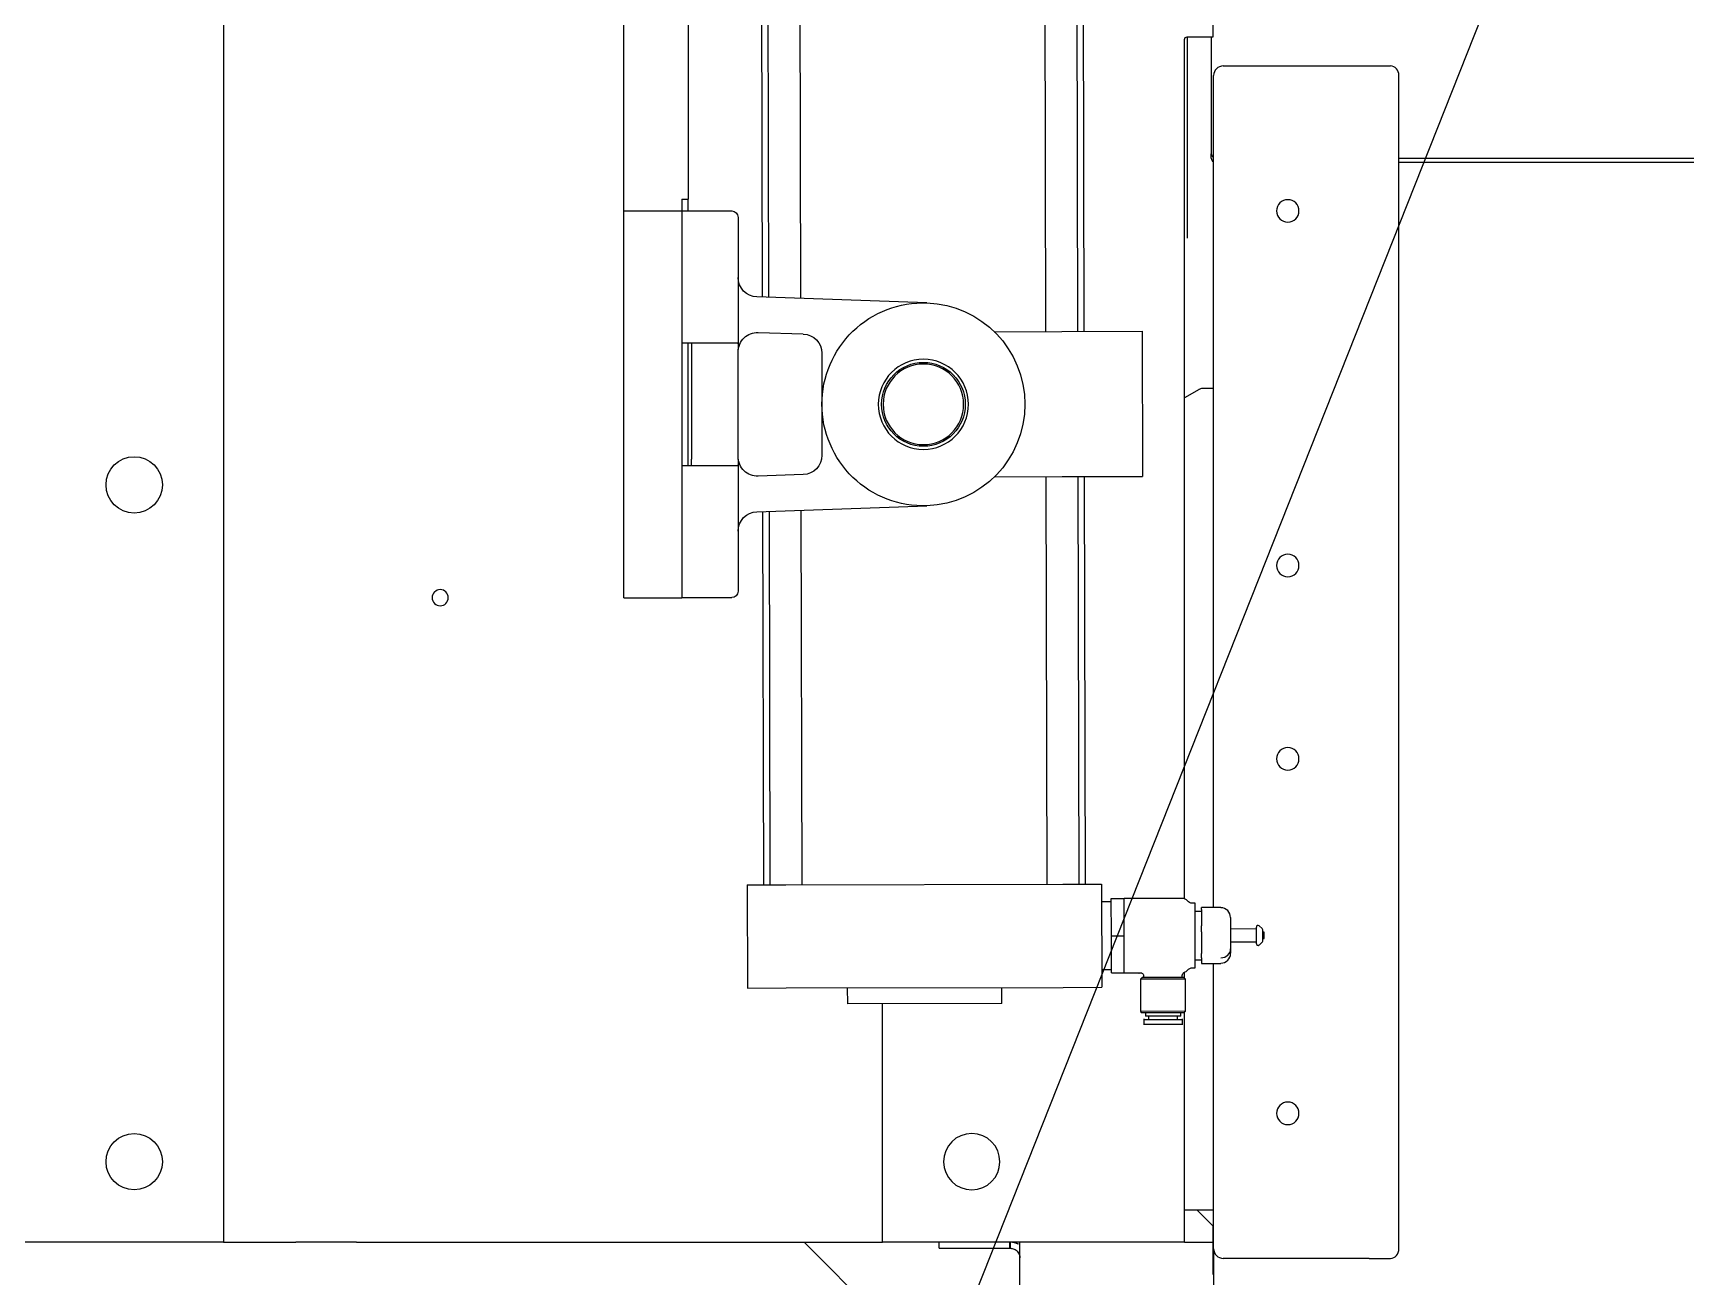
# Model space of a CAD drawing. Header units: millimetres. Extents: x 0 to 1189, y 0 to 841.
# Drawn here: x 418.88 to 453.09, y 166.46 to 192.18 of the extents above; entities that cross this region are included whole.
import ezdxf

# ---------------------------------------------------------------- set-up
doc = ezdxf.new("R2010")
doc.units = ezdxf.units.MM
for name, color, linetype, true_color in [('1', 7, 'CONTINUOUS', 0xffffff), ('2', 7, 'CONTINUOUS', 0xffffff), ('205', 7, 'CONTINUOUS', 0xffffff)]:
    doc.layers.add(name, color=color, linetype=linetype, true_color=true_color)

msp = doc.modelspace()

# ---------------------------------------------------------------- linework, layer by layer
at = {"layer": '1', "color": 152, "linetype": 'Continuous'}
msp.add_line((454.797, 207.509), (385.693, 33.179), dxfattribs=at)
at = {"layer": '1', "color": 124, "linetype": 'Continuous'}
for p, q in [((422.823, 201.839), (422.823, 167.172)), ((443.31, 192.105), (443.31, 194.941)), ((442.713, 174.276), (442.713, 192.052)), ((442.767, 192.105), (443.31, 192.105)), ((442.767, 192.105), (442.767, 187.939)), ((443.31, 189.524), (443.31, 187.939)), ((443.31, 187.939), (443.31, 184.832)), ((442.713, 172.639), (442.713, 172.757)), ((443.31, 172.941), (443.31, 167.839)), ((436.463, 167.172), (436.463, 172.104)), ((442.713, 167.172), (442.713, 171.927)), ((442.767, 167.839), (442.713, 167.839)), ((443.31, 167.839), (442.767, 167.839)), ((442.977, 167.839), (443.31, 167.505)), ((443.31, 167.839), (443.31, 167.505)), ((443.31, 166.505), (443.31, 167.505)), ((422.823, 167.172), (415.977, 167.172)), ((422.823, 167.172), (424.324, 167.172)), ((425.577, 167.172), (424.324, 167.172)), ((425.577, 167.172), (433.71, 167.172)), ((432.376, 167.172), (434.963, 167.172)), ((434.963, 167.172), (436.463, 167.172)), ((442.713, 167.172), (436.463, 167.172))]:
    msp.add_line(p, q, dxfattribs=at)
for centre in [(420.977, 182.839), (420.977, 168.839)]:
    msp.add_circle(centre, 0.583, dxfattribs=at)
at = {"layer": '1', "color": 124, "linetype": 'Continuous', "extrusion": (0, 0, -1)}
for centre, radius in [((-427.31, 180.505), 0.167), ((-438.31, 168.839), 0.583)]:
    msp.add_circle(centre, radius, dxfattribs=at)
msp.add_arc((-442.767, 192.052), 0.0533, 0, 90, dxfattribs=at)
at = {"layer": '2', "color": 252, "linetype": 'Continuous'}
for p, q in [((443.267, 192.105), (443.267, 189.688)), ((443.267, 189.594), (443.267, 189.688)), ((447.15, 189.594), (457.517, 189.594)), ((443.317, 189.505), (443.31, 189.505)), ((457.317, 189.505), (447.15, 189.505)), ((443.014, 184.814), (442.713, 184.641)), ((443.317, 184.832), (443.08, 184.832)), ((443.31, 168.839), (443.317, 168.839)), ((438.253, 163.762), (434.843, 167.172)), ((437.633, 167.047), (437.633, 167.172)), ((437.633, 167.047), (438.3, 167.047)), ((438.3, 167.047), (439.1, 167.047)), ((439.1, 167.047), (439.1, 167.172)), ((439.1, 167.047), (439.108, 167.047)), ((439.108, 167.172), (439.108, 167.047)), ((439.308, 158.297), (439.308, 167.172)), ((442.713, 167.172), (443.317, 167.172)), ((443.317, 167.039), (443.317, 158.772))]:
    msp.add_line(p, q, dxfattribs=at)
at = {"layer": '2', "color": 7, "linetype": 'Continuous'}
for p, q in [((443.317, 174.095), (443.317, 191.305)), ((443.517, 191.505), (446.537, 191.505)), ((446.537, 191.505), (446.67, 191.505)), ((446.67, 191.505), (446.977, 191.505)), ((447.15, 167.039), (447.15, 191.305)), ((443.317, 167.039), (443.317, 172.941)), ((446.537, 166.839), (443.517, 166.839)), ((446.537, 166.839), (446.67, 166.839)), ((446.67, 166.839), (446.977, 166.839))]:
    msp.add_line(p, q, dxfattribs=at)
at = {"layer": '2', "color": 80, "linetype": 'Continuous'}
msp.add_line((438.253, 163.762), (434.843, 167.172), dxfattribs=at)
at = {"layer": '2', "color": 7, "linetype": 'Continuous', "extrusion": (0, 0, -1)}
for centre in [(-444.85, 188.505), (-444.85, 181.172), (-444.85, 177.172), (-444.85, 169.839)]:
    msp.add_circle(centre, 0.233, dxfattribs=at)
at = {"layer": '2', "color": 7, "linetype": 'Continuous'}
for centre, start, end in [((443.517, 191.305), 90, 180), ((443.517, 167.039), 180, 270)]:
    msp.add_arc(centre, 0.2, start, end, dxfattribs=at)
at = {"layer": '2', "color": 252, "linetype": 'Continuous'}
msp.add_arc((443.08, 184.699), 0.133, 90, 120, dxfattribs=at)
at = {"layer": '2', "color": 7, "linetype": 'Continuous'}
for centre, start_param, end_param in [((446.977, 191.305), 4.712389, 6.283185), ((446.977, 167.039), 3.141593, 4.712389)]:
    msp.add_ellipse(centre, major_axis=(0, 0.2), ratio=0.866025, start_param=start_param, end_param=end_param, dxfattribs=at)
at = {"layer": '2', "color": 252, "linetype": 'Continuous'}
for centre, major_axis, start_param, end_param in [((443.4, 189.688), (-0.133, 0), 0, 0.895644), ((443.4, 189.594), (0.133, 0), 3.141593, 4.037237)]:
    msp.add_ellipse(centre, major_axis=major_axis, ratio=0.707107, start_param=start_param, end_param=end_param, dxfattribs=at)
for points, knots in [([(439.108, 167.18), (439.109, 167.18), (439.11, 167.18), (439.113, 167.18), (439.115, 167.18), (439.117, 167.18), (439.12, 167.18), (439.123, 167.18), (439.126, 167.18), (439.129, 167.18), (439.133, 167.179), (439.136, 167.179), (439.14, 167.179), (439.143, 167.178), (439.147, 167.178), (439.151, 167.178), (439.155, 167.177), (439.16, 167.176), (439.164, 167.176), (439.168, 167.175), (439.173, 167.174), (439.178, 167.173), (439.183, 167.172), (439.188, 167.171), (439.193, 167.169), (439.198, 167.168), (439.203, 167.167), (439.208, 167.165), (439.213, 167.163), (439.219, 167.161), (439.224, 167.159), (439.23, 167.157), (439.235, 167.155), (439.241, 167.153), (439.247, 167.15), (439.252, 167.148), (439.258, 167.145), (439.263, 167.142), (439.269, 167.139), (439.275, 167.136), (439.279, 167.133), (439.281, 167.132), (439.281, 167.132)], [0, 0, 0, 0, 0.022203, 0.044537, 0.067013, 0.089638, 0.112418, 0.135361, 0.158472, 0.181755, 0.205215, 0.228856, 0.25268, 0.276691, 0.300889, 0.325278, 0.349858, 0.37463, 0.399595, 0.424753, 0.450104, 0.475649, 0.501387, 0.527317, 0.55344, 0.579755, 0.60626, 0.632955, 0.659828, 0.686875, 0.714089, 0.741468, 0.769004, 0.796693, 0.824529, 0.852504, 0.880613, 0.908847, 0.937201, 0.965667, 0.994237, 1, 1, 1, 1]), ([(439.108, 167.047), (439.113, 167.047), (439.121, 167.047), (439.141, 167.045), (439.153, 167.042), (439.18, 167.034), (439.195, 167.028), (439.223, 167.011), (439.237, 167.001), (439.262, 166.976), (439.273, 166.962), (439.289, 166.933), (439.296, 166.919), (439.304, 166.892), (439.306, 166.88), (439.308, 166.86), (439.308, 166.852), (439.308, 166.847)], [0, 0, 0, 0, 0.125, 0.125, 0.25, 0.25, 0.375, 0.375, 0.5, 0.5, 0.625, 0.625, 0.75, 0.75, 0.875, 0.875, 1, 1, 1, 1])]:
    msp.add_open_spline(points, degree=3, knots=knots, dxfattribs=at)
at = {"layer": '205', "color": 252, "linetype": 'Continuous'}
for p, q in [((432.443, 199.168), (432.443, 188.747)), ((433.956, 194.432), (433.972, 186.723)), ((434.089, 194.432), (434.105, 186.718)), ((434.772, 186.695), (434.756, 194.433)), ((439.822, 194.444), (439.84, 186.011)), ((440.507, 186.012), (440.489, 194.445)), ((440.64, 186.012), (440.622, 194.446)), ((431.11, 188.505), (431.11, 193.835)), ((431.11, 188.505), (432.31, 188.505)), ((431.11, 180.505), (431.11, 188.505)), ((432.31, 188.747), (432.443, 188.747)), ((432.31, 188.747), (432.31, 188.505)), ((432.31, 188.505), (433.343, 188.505)), ((432.31, 188.505), (432.31, 180.505)), ((432.443, 188.505), (432.443, 188.747)), ((432.31, 188.372), (432.31, 185.772)), ((433.477, 188.372), (433.477, 187.505)), ((433.477, 187.505), (433.477, 185.754)), ((437.383, 186.604), (433.863, 186.727)), ((433.343, 185.772), (432.31, 185.772)), ((432.443, 183.239), (432.443, 185.772)), ((432.51, 185.772), (432.51, 185.639)), ((433.459, 185.772), (433.343, 185.772)), ((433.477, 185.754), (433.477, 185.639)), ((433.891, 185.992), (434.824, 185.96)), ((438.776, 186.008), (440.174, 186.011)), ((440.174, 186.011), (441.84, 186.015)), ((441.84, 186.015), (441.846, 183.015)), ((432.51, 185.639), (432.51, 183.372)), ((433.477, 183.418), (433.477, 185.592)), ((435.21, 185.56), (435.21, 184.505)), ((435.21, 184.505), (435.21, 183.451)), ((432.51, 183.239), (432.51, 183.372)), ((433.477, 183.372), (433.477, 183.256)), ((432.31, 183.239), (433.343, 183.239)), ((432.31, 183.239), (432.31, 180.639)), ((433.343, 183.239), (433.459, 183.239)), ((433.477, 183.256), (433.477, 181.505)), ((434.824, 183.051), (433.891, 183.018)), ((438.783, 183.008), (440.18, 183.011)), ((440.18, 183.011), (441.846, 183.015)), ((440.531, 174.579), (440.513, 183.012)), ((440.664, 174.579), (440.646, 183.012)), ((439.846, 183.011), (439.864, 174.577)), ((433.863, 182.284), (437.383, 182.407)), ((433.981, 182.288), (433.998, 174.565)), ((434.115, 182.292), (434.131, 174.565)), ((434.798, 174.567), (434.781, 182.316)), ((433.477, 181.505), (433.477, 180.639)), ((431.11, 180.505), (432.31, 180.505)), ((433.343, 180.505), (432.31, 180.505)), ((433.664, 174.564), (434.464, 174.566)), ((433.664, 174.564), (433.669, 172.431)), ((434.464, 174.566), (440.198, 174.578)), ((440.198, 174.578), (440.998, 174.58)), ((440.998, 174.58), (441.002, 172.446)), ((441.198, 174.213), (440.998, 174.213)), ((441.198, 174.28), (441.465, 174.281)), ((441.198, 174.28), (441.465, 174.28)), ((441.198, 174.28), (441.198, 174.28)), ((441.2, 173.513), (441.198, 174.28)), ((442.669, 174.283), (441.465, 174.281)), ((441.465, 174.281), (441.465, 174.281)), ((441.465, 174.28), (441.465, 174.281)), ((441.466, 173.897), (441.465, 174.28)), ((442.932, 174.184), (442.877, 174.184)), ((442.933, 173.517), (442.932, 174.184)), ((441.466, 173.514), (441.466, 173.897)), ((443.065, 174.017), (442.932, 174.017)), ((443.465, 174.095), (443.065, 174.094)), ((443.065, 174.054), (443.065, 174.094)), ((443.065, 174.054), (443.066, 173.721)), ((443.666, 173.888), (443.666, 173.611)), ((441.2, 173.513), (441.466, 173.514)), ((441.201, 172.747), (441.2, 173.513)), ((441.467, 173.13), (441.466, 173.514)), ((442.935, 172.85), (442.933, 173.517)), ((443.066, 173.591), (443.066, 173.721)), ((443.066, 173.591), (443.067, 173.148)), ((444.201, 173.653), (443.666, 173.652)), ((443.666, 173.611), (443.667, 173.241)), ((444.202, 173.346), (444.201, 173.693)), ((444.321, 173.663), (444.256, 173.718)), ((444.333, 173.52), (444.333, 173.638)), ((444.364, 173.587), (444.333, 173.587)), ((444.333, 173.402), (444.333, 173.52)), ((444.333, 173.453), (444.365, 173.453)), ((444.365, 173.453), (444.364, 173.587)), ((441.468, 172.747), (441.467, 173.13)), ((443.067, 173.055), (443.067, 173.148)), ((443.667, 173.385), (444.202, 173.386)), ((443.667, 173.241), (443.667, 173.149)), ((444.257, 173.321), (444.322, 173.377)), ((441.001, 172.813), (441.201, 172.813)), ((441.804, 172.749), (441.801, 172.748)), ((442.88, 172.85), (442.935, 172.85)), ((442.934, 173.017), (443.068, 173.017)), ((443.067, 173.055), (443.068, 172.944)), ((443.068, 172.944), (443.068, 172.94)), ((443.068, 172.94), (443.468, 172.941)), ((443.468, 172.945), (443.468, 172.941)), ((433.669, 172.431), (434.469, 172.433)), ((434.469, 172.433), (440.202, 172.445)), ((435.735, 172.435), (435.736, 172.102)), ((438.936, 172.109), (438.935, 172.442)), ((440.202, 172.445), (441.002, 172.446)), ((441.201, 172.747), (441.468, 172.747)), ((441.468, 172.747), (441.801, 172.748)), ((441.835, 172.648), (441.802, 172.615)), ((442.735, 172.617), (441.802, 172.615)), ((441.802, 172.615), (441.803, 171.948)), ((442.702, 172.65), (441.835, 172.648)), ((441.868, 172.681), (441.868, 172.648)), ((442.668, 172.65), (442.668, 172.694)), ((442.735, 172.617), (442.702, 172.65)), ((442.736, 171.95), (442.735, 172.617)), ((438.936, 172.109), (435.736, 172.102)), ((442.736, 171.95), (441.803, 171.948)), ((441.803, 171.948), (441.836, 171.915)), ((442.703, 171.917), (441.836, 171.915)), ((441.87, 171.796), (441.87, 171.669)), ((441.87, 171.781), (442.67, 171.783)), ((441.903, 171.915), (441.903, 171.848)), ((442.637, 171.85), (441.903, 171.848)), ((441.97, 171.848), (441.97, 171.782)), ((442.57, 171.783), (442.57, 171.85)), ((442.637, 171.85), (442.636, 171.916)), ((442.67, 171.669), (442.67, 171.796)), ((442.703, 171.917), (442.736, 171.95)), ((441.87, 171.681), (442.67, 171.683))]:
    msp.add_line(p, q, dxfattribs=at)
at = {"layer": '205', "color": 252, "linetype": 'Continuous', "extrusion": (0, 0, -1)}
for radius in [0.933, 0.833]:
    msp.add_circle((-437.31, 184.505), radius, dxfattribs=at)
at = {"layer": '205', "color": 252, "linetype": 'Continuous'}
msp.add_circle((437.31, 184.505), 0.867, dxfattribs=at)
at = {"layer": '205', "color": 252, "linetype": 'Continuous', "extrusion": (0, 0, -1)}
for centre, radius, start, end in [((-433.343, 188.372), 0.133, 90, 180), ((-433.877, 187.127), 0.4, 272, 0), ((-437.31, 184.505), 2.1, 0, 92), ((-437.31, 184.505), 2.1, 92, 268), ((-433.877, 185.592), 0.4, 0, 92), ((-434.81, 185.56), 0.4, 92, 180), ((-437.31, 184.505), 2.1, 268, 0), ((-433.877, 183.418), 0.4, 268, 0), ((-434.81, 183.451), 0.4, 180, 268), ((-433.877, 181.884), 0.4, 0, 88), ((-433.343, 180.639), 0.133, 180, 270), ((-442.877, 174.317), 0.133, 269.8796, 321.1974), ((-442.881, 172.717), 0.133, 38.5618, 89.8796)]:
    msp.add_arc(centre, radius, start, end, dxfattribs=at)
at = {"layer": '205', "color": 252, "linetype": 'Continuous'}
for centre, radius, start, end in [((442.669, 174.15), 0.133, 38.8026, 90.1204), ((444.234, 173.693), 0.0333, 49.731, 180.1204), ((444.3, 173.638), 0.0333, 0.1204, 49.731), ((444.235, 173.347), 0.0333, 180.1204, 310.5099), ((444.3, 173.402), 0.0333, 310.5099, 0.1204), ((442.672, 172.883), 0.133, 287.64, 321.4382)]:
    msp.add_arc(centre, radius, start, end, dxfattribs=at)
for centre, major_axis, ratio, start_param, end_param in [((443.466, 173.888), (0, 0.203), 0.983338, 4.712389, 6.283185), ((443.467, 173.241), (0.2, 0), 0.924452, 4.712389, 6.283185), ((443.467, 173.148), (0, 0.203), 0.983338, 3.141593, 4.712389)]:
    msp.add_ellipse(centre, major_axis=major_axis, ratio=ratio, start_param=start_param, end_param=end_param, dxfattribs=at)
for points, knots in [([(433.459, 185.772), (433.465, 185.772), (433.469, 185.771), (433.475, 185.765), (433.477, 185.76), (433.477, 185.754)], [0, 0, 0, 0, 0.5, 0.5, 1, 1, 1, 1]), ([(433.477, 183.256), (433.477, 183.25), (433.475, 183.246), (433.469, 183.24), (433.465, 183.239), (433.459, 183.239)], [0, 0, 0, 0, 0.5, 0.5, 1, 1, 1, 1]), ([(442.669, 172.69), (442.669, 172.691), (442.667, 172.7), (442.672, 172.718), (442.683, 172.737), (442.697, 172.749), (442.707, 172.755), (442.712, 172.756), (442.712, 172.756)], [0, 0, 0, 0, 0.049309, 0.332894, 0.599096, 0.813291, 0.993998, 1, 1, 1, 1]), ([(441.77, 172.74), (441.77, 172.74), (441.77, 172.74), (441.77, 172.74), (441.771, 172.74), (441.772, 172.741), (441.775, 172.743), (441.784, 172.746), (441.801, 172.749), (441.823, 172.746), (441.844, 172.735), (441.86, 172.716), (441.868, 172.697), (441.868, 172.685), (441.868, 172.681)], [0, 0, 0, 0, 0.039771, 0.063269, 0.072361, 0.080607, 0.100058, 0.139027, 0.289052, 0.432508, 0.596293, 0.759373, 0.93221, 1, 1, 1, 1])]:
    msp.add_open_spline(points, degree=3, knots=knots, dxfattribs=at)

doc.saveas('drawing.dxf')
